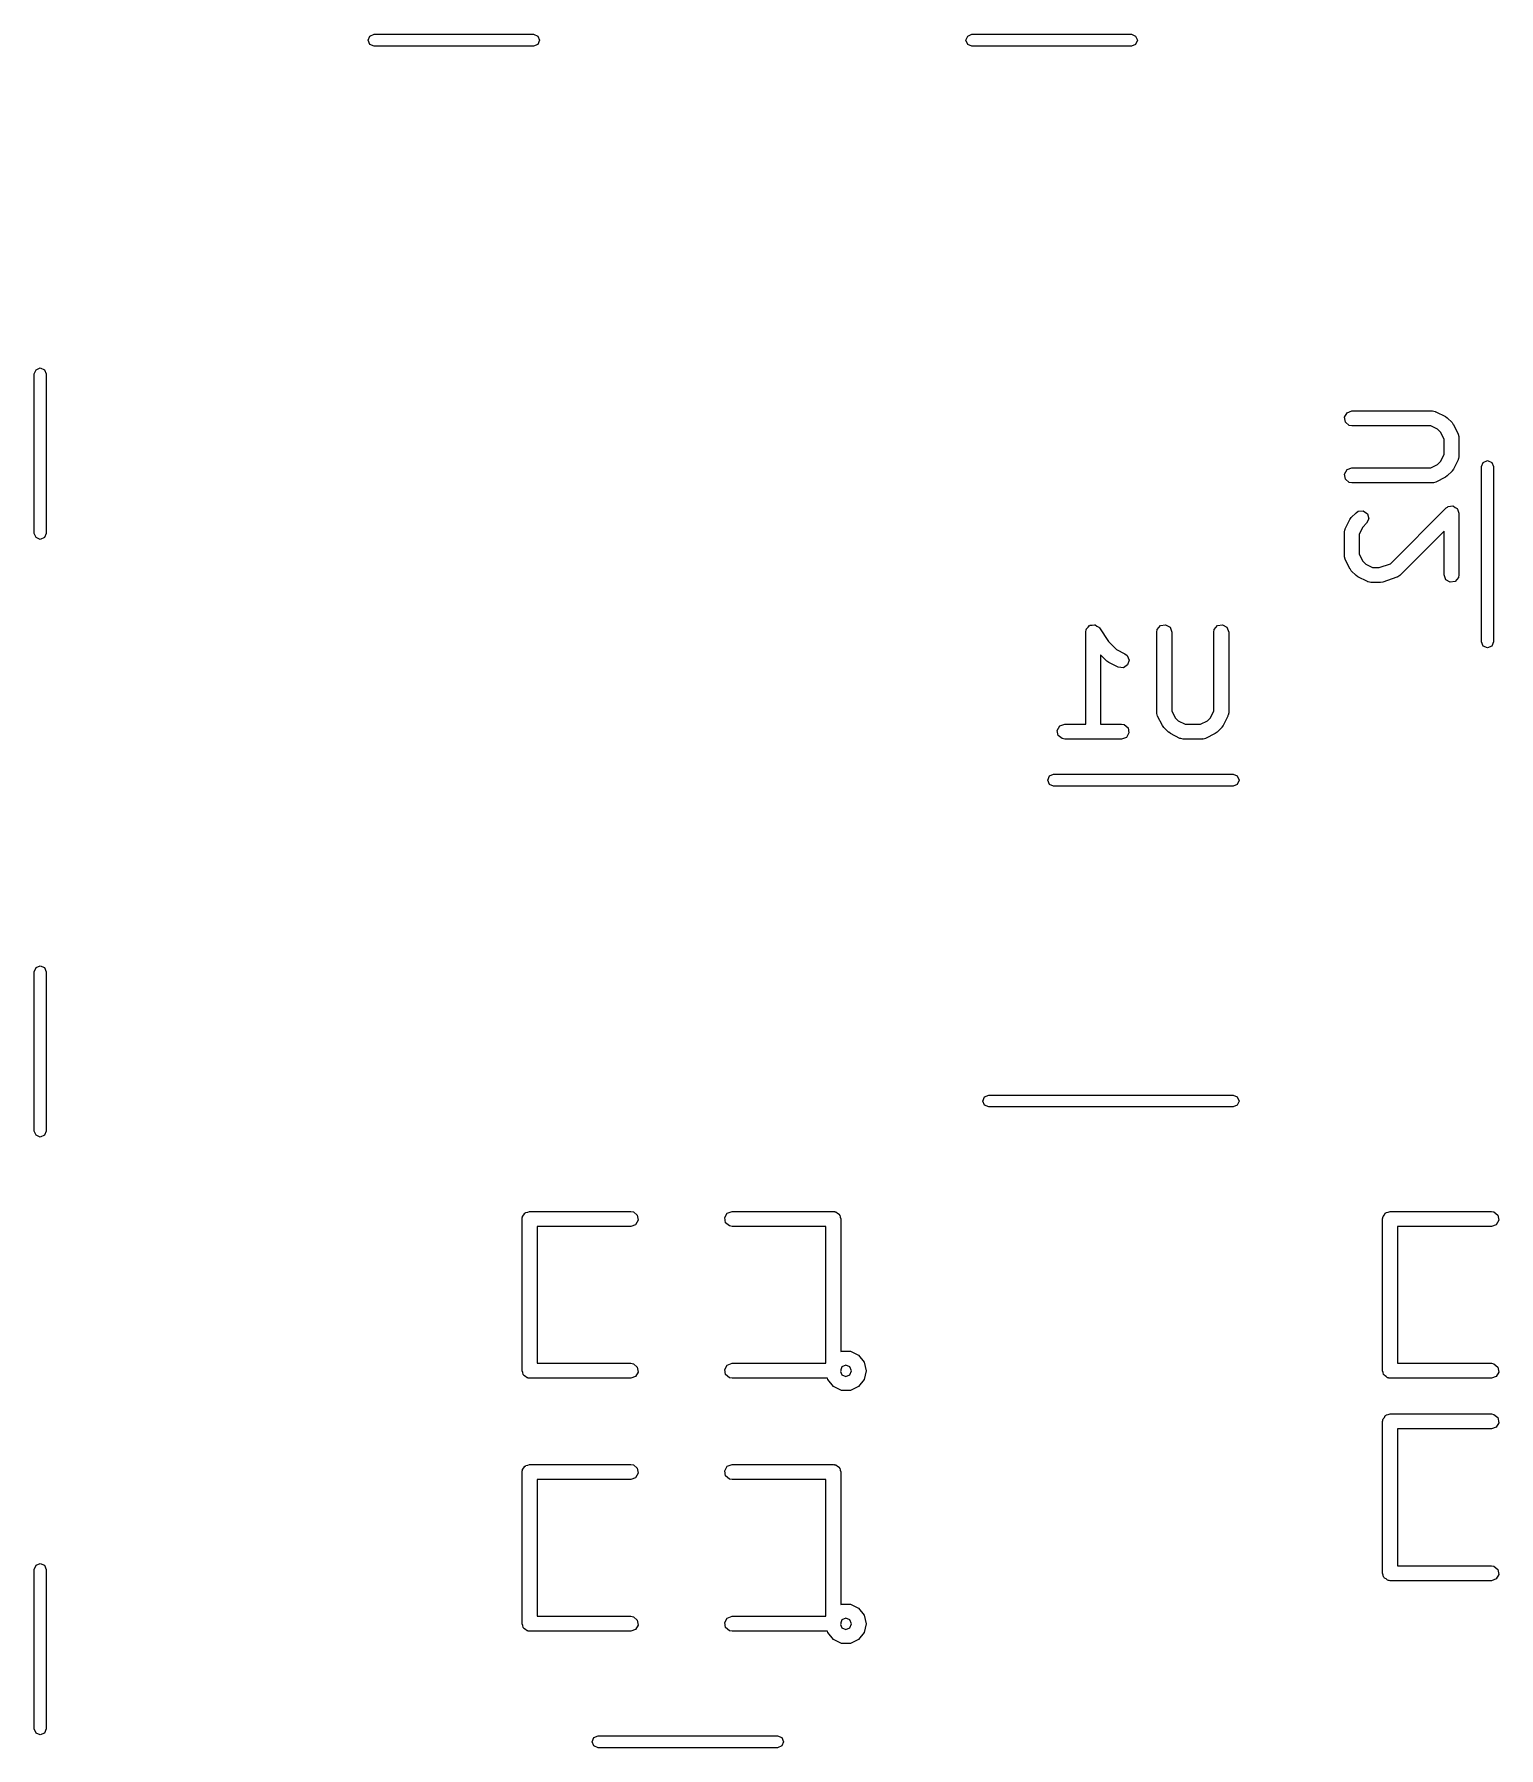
# Model space of a CAD drawing. Extents: x 0.36 to 1.64, y 0.11 to 1.46.
# Drawn here: x 0.362 to 0.94, y 0.781 to 1.458 of the extents above; entities that cross this region are included whole.
import ezdxf

# ---------------------------------------------------------------- set-up
doc = ezdxf.new("R2010")
doc.units = 0
doc.header["$MEASUREMENT"] = 0
doc.layers.add('BLACK', color=7, linetype='CONTINUOUS')

msp = doc.modelspace()

# ---------------------------------------------------------------- linework, layer by layer
at = {"layer": 'BLACK', "linetype": 'CONTINUOUS'}
for p, q in [((0.493701, 1.45583), (0.494393, 1.4575)), ((0.494393, 1.4575), (0.496063, 1.45819)), ((0.496063, 1.45819), (0.559055, 1.45819)), ((0.559055, 1.45819), (0.560725, 1.4575)), ((0.560725, 1.4575), (0.561417, 1.45583)), ((0.729921, 1.45583), (0.730613, 1.4575)), ((0.730613, 1.4575), (0.732283, 1.45819)), ((0.732283, 1.45819), (0.795276, 1.45819)), ((0.795276, 1.45819), (0.796946, 1.4575)), ((0.796946, 1.4575), (0.797638, 1.45583)), ((0.494393, 1.45416), (0.493701, 1.45583)), ((0.496063, 1.45346), (0.494393, 1.45416)), ((0.559055, 1.45346), (0.496063, 1.45346)), ((0.560725, 1.45416), (0.559055, 1.45346)), ((0.561417, 1.45583), (0.560725, 1.45416)), ((0.730613, 1.45416), (0.729921, 1.45583)), ((0.732283, 1.45346), (0.730613, 1.45416)), ((0.795276, 1.45346), (0.732283, 1.45346)), ((0.796946, 1.45416), (0.795276, 1.45346)), ((0.797638, 1.45583), (0.796946, 1.45416)), ((0.361811, 1.32394), (0.362503, 1.32561)), ((0.361811, 1.26094), (0.361811, 1.32394)), ((0.362503, 1.32561), (0.364173, 1.3263)), ((0.364173, 1.3263), (0.365844, 1.32561)), ((0.365844, 1.32561), (0.366535, 1.32394)), ((0.366535, 1.32394), (0.366535, 1.26094)), ((0.879469, 1.30689), (0.880479, 1.30864)), ((0.880479, 1.30864), (0.882377, 1.30933)), ((0.882377, 1.30933), (0.914248, 1.30933)), ((0.914248, 1.30933), (0.915258, 1.30915)), ((0.915258, 1.30915), (0.915393, 1.30904)), ((0.915393, 1.30904), (0.915569, 1.30902)), ((0.915569, 1.30902), (0.919318, 1.30714)), ((0.919318, 1.30714), (0.920027, 1.30661)), ((0.87982, 1.3049), (0.879469, 1.30689)), ((0.881367, 1.3036), (0.87982, 1.3049)), ((0.882377, 1.30342), (0.881367, 1.3036)), ((0.913551, 1.30342), (0.882377, 1.30342)), ((0.916249, 1.30207), (0.913551, 1.30342)), ((0.917446, 1.30088), (0.916249, 1.30207)), ((0.918794, 1.29818), (0.917446, 1.30088)), ((0.920027, 1.30661), (0.920086, 1.30659)), ((0.920086, 1.30659), (0.92196, 1.30471)), ((0.92196, 1.30471), (0.922467, 1.30399)), ((0.922467, 1.30399), (0.922514, 1.30395)), ((0.922514, 1.30395), (0.924388, 1.3002)), ((0.924388, 1.3002), (0.924681, 1.29921)), ((0.918794, 1.29207), (0.918794, 1.29818)), ((0.924681, 1.29921), (0.92464, 1.29904)), ((0.92464, 1.29904), (0.9247, 1.29888)), ((0.9247, 1.29888), (0.9247, 1.29138)), ((0.880479, 1.28614), (0.882377, 1.28683)), ((0.882377, 1.28683), (0.913551, 1.28683)), ((0.913551, 1.28683), (0.916249, 1.28818)), ((0.916249, 1.28818), (0.917446, 1.28938)), ((0.917446, 1.28938), (0.918794, 1.29207)), ((0.924388, 1.29006), (0.922514, 1.28631)), ((0.924408, 1.29023), (0.924388, 1.29006)), ((0.924522, 1.29037), (0.924408, 1.29023)), ((0.9247, 1.29138), (0.924522, 1.29037)), ((0.933622, 1.28732), (0.934314, 1.28899)), ((0.933622, 1.21803), (0.933622, 1.28732)), ((0.934314, 1.28899), (0.935984, 1.28969)), ((0.935984, 1.28969), (0.937655, 1.28899)), ((0.937655, 1.28899), (0.938346, 1.28732)), ((0.938346, 1.28732), (0.938346, 1.21803)), ((0.879469, 1.28439), (0.880479, 1.28614)), ((0.87982, 1.2824), (0.879469, 1.28439)), ((0.881367, 1.2811), (0.87982, 1.2824)), ((0.882377, 1.28092), (0.881367, 1.2811)), ((0.914248, 1.28092), (0.882377, 1.28092)), ((0.914414, 1.28098), (0.914248, 1.28092)), ((0.914586, 1.28094), (0.914414, 1.28098)), ((0.915569, 1.28124), (0.914586, 1.28094)), ((0.919318, 1.28311), (0.915569, 1.28124)), ((0.919363, 1.28316), (0.919318, 1.28311)), ((0.920086, 1.28366), (0.919363, 1.28316)), ((0.92196, 1.28554), (0.920086, 1.28366)), ((0.921988, 1.2856), (0.92196, 1.28554)), ((0.922514, 1.28631), (0.921988, 1.2856)), ((0.879736, 1.2627), (0.881611, 1.26645)), ((0.881611, 1.26645), (0.882137, 1.26716)), ((0.882137, 1.26716), (0.882164, 1.26722)), ((0.882164, 1.26722), (0.884039, 1.26909)), ((0.884039, 1.26909), (0.884879, 1.26968)), ((0.884879, 1.26968), (0.886891, 1.26986)), ((0.886891, 1.26986), (0.888546, 1.2687)), ((0.889068, 1.26675), (0.888215, 1.26492)), ((0.888546, 1.2687), (0.889068, 1.26675)), ((0.897655, 1.24896), (0.919659, 1.27097)), ((0.919659, 1.27097), (0.920187, 1.27134)), ((0.920187, 1.27134), (0.920271, 1.27144)), ((0.920271, 1.27144), (0.920349, 1.27145)), ((0.920349, 1.27145), (0.920499, 1.27155)), ((0.920499, 1.27155), (0.921385, 1.27163)), ((0.921385, 1.27163), (0.92226, 1.27179)), ((0.92226, 1.27179), (0.922377, 1.27172)), ((0.922377, 1.27172), (0.922511, 1.27173)), ((0.922511, 1.27173), (0.923239, 1.27122)), ((0.923239, 1.27122), (0.924009, 1.27078)), ((0.924009, 1.27078), (0.924055, 1.27065)), ((0.924055, 1.27065), (0.924166, 1.27057)), ((0.924166, 1.27057), (0.924396, 1.26971)), ((0.924396, 1.26971), (0.9247, 1.26888)), ((0.9247, 1.26888), (0.9247, 1.24451)), ((0.362503, 1.25927), (0.361811, 1.26094)), ((0.366535, 1.26094), (0.365844, 1.25927)), ((0.879424, 1.26138), (0.879602, 1.26239)), ((0.879424, 1.25201), (0.879424, 1.26138)), ((0.879602, 1.26239), (0.879716, 1.26252)), ((0.879716, 1.26252), (0.879736, 1.2627)), ((0.886679, 1.26338), (0.88533, 1.26068)), ((0.88533, 1.26068), (0.88533, 1.2527)), ((0.888215, 1.26492), (0.886679, 1.26338)), ((0.918794, 1.26175), (0.901338, 1.24429)), ((0.918794, 1.24451), (0.918794, 1.26175)), ((0.364173, 1.25858), (0.362503, 1.25927)), ((0.365844, 1.25927), (0.364173, 1.25858)), ((0.879485, 1.25184), (0.879424, 1.25201)), ((0.879444, 1.25167), (0.879485, 1.25184)), ((0.879736, 1.25069), (0.879444, 1.25167)), ((0.881611, 1.24694), (0.879736, 1.25069)), ((0.881658, 1.24689), (0.881611, 1.24694)), ((0.882164, 1.24617), (0.881658, 1.24689)), ((0.884039, 1.24429), (0.882164, 1.24617)), ((0.88533, 1.2527), (0.886679, 1.25001)), ((0.886679, 1.25001), (0.887876, 1.24881)), ((0.887876, 1.24881), (0.890573, 1.24746)), ((0.890573, 1.24746), (0.893147, 1.24746)), ((0.893147, 1.24746), (0.897655, 1.24896)), ((0.884097, 1.24427), (0.884039, 1.24429)), ((0.884806, 1.24374), (0.884097, 1.24427)), ((0.888556, 1.24187), (0.884806, 1.24374)), ((0.888731, 1.24185), (0.888556, 1.24187)), ((0.888866, 1.24173), (0.888731, 1.24185)), ((0.889876, 1.24155), (0.888866, 1.24173)), ((0.893626, 1.24155), (0.889876, 1.24155)), ((0.893686, 1.24158), (0.893626, 1.24155)), ((0.89456, 1.24171), (0.893686, 1.24158)), ((0.900184, 1.24358), (0.89456, 1.24171)), ((0.900322, 1.24369), (0.900184, 1.24358)), ((0.900498, 1.24371), (0.900322, 1.24369)), ((0.901338, 1.24429), (0.900498, 1.24371)), ((0.919485, 1.24261), (0.918794, 1.24451)), ((0.921234, 1.2416), (0.919485, 1.24261)), ((0.923224, 1.24195), (0.921234, 1.2416)), ((0.924522, 1.2435), (0.923224, 1.24195)), ((0.9247, 1.24451), (0.924522, 1.2435)), ((0.777212, 1.22195), (0.77739, 1.22296)), ((0.777212, 1.18554), (0.777212, 1.22195)), ((0.77739, 1.22296), (0.777499, 1.22309)), ((0.777499, 1.22309), (0.777518, 1.22326)), ((0.777518, 1.22326), (0.778138, 1.22385)), ((0.778138, 1.22385), (0.778689, 1.22451)), ((0.778689, 1.22451), (0.778856, 1.22454)), ((0.778856, 1.22454), (0.778979, 1.22466)), ((0.778979, 1.22466), (0.779834, 1.22471)), ((0.779834, 1.22471), (0.780678, 1.22486)), ((0.780678, 1.22486), (0.780825, 1.22478)), ((0.780825, 1.22478), (0.780994, 1.22479)), ((0.780994, 1.22479), (0.781685, 1.22428)), ((0.781685, 1.22428), (0.782427, 1.22385)), ((0.782427, 1.22385), (0.782485, 1.22369)), ((0.782485, 1.22369), (0.782622, 1.22359)), ((0.782622, 1.22359), (0.786209, 1.21821)), ((0.805334, 1.22195), (0.805512, 1.22296)), ((0.805334, 1.19008), (0.805334, 1.22195)), ((0.805512, 1.22296), (0.80681, 1.22451)), ((0.80681, 1.22451), (0.808799, 1.22486)), ((0.808799, 1.22486), (0.810548, 1.22385)), ((0.810548, 1.22385), (0.811239, 1.22195)), ((0.811239, 1.22195), (0.811239, 1.19078)), ((0.827831, 1.22195), (0.828009, 1.22296)), ((0.827831, 1.19078), (0.827831, 1.22195)), ((0.828009, 1.22296), (0.829307, 1.22451)), ((0.829307, 1.22451), (0.831296, 1.22486)), ((0.831296, 1.22486), (0.833046, 1.22385)), ((0.833046, 1.22385), (0.833736, 1.22195)), ((0.833736, 1.22195), (0.833736, 1.19008)), ((0.785576, 1.21049), (0.783118, 1.21295)), ((0.783118, 1.21295), (0.783118, 1.18554)), ((0.786209, 1.21821), (0.789413, 1.21501)), ((0.789413, 1.21501), (0.792734, 1.21335)), ((0.792734, 1.21335), (0.793558, 1.21273)), ((0.793558, 1.21273), (0.794361, 1.21088)), ((0.934314, 1.21636), (0.933622, 1.21803)), ((0.935984, 1.21567), (0.934314, 1.21636)), ((0.937655, 1.21636), (0.935984, 1.21567)), ((0.938346, 1.21803), (0.937655, 1.21636)), ((0.785634, 1.21046), (0.785576, 1.21049)), ((0.786344, 1.20994), (0.785634, 1.21046)), ((0.790093, 1.20806), (0.786344, 1.20994)), ((0.7921, 1.20783), (0.790093, 1.20806)), ((0.793785, 1.20895), (0.7921, 1.20783)), ((0.794361, 1.21088), (0.793785, 1.20895)), ((0.767018, 1.18485), (0.768916, 1.18554)), ((0.768916, 1.18554), (0.777212, 1.18554)), ((0.783118, 1.18554), (0.791414, 1.18554)), ((0.791414, 1.18554), (0.792423, 1.18536)), ((0.792423, 1.18536), (0.793971, 1.18406)), ((0.805394, 1.18992), (0.805334, 1.19008)), ((0.805353, 1.18974), (0.805394, 1.18992)), ((0.805645, 1.18876), (0.805353, 1.18974)), ((0.80752, 1.18501), (0.805645, 1.18876)), ((0.811239, 1.19078), (0.812588, 1.18808)), ((0.812588, 1.18808), (0.813785, 1.18688)), ((0.813785, 1.18688), (0.816483, 1.18554)), ((0.816483, 1.18554), (0.822588, 1.18554)), ((0.822588, 1.18554), (0.825285, 1.18688)), ((0.825285, 1.18688), (0.826482, 1.18808)), ((0.826482, 1.18808), (0.827831, 1.19078)), ((0.833425, 1.18876), (0.83155, 1.18501)), ((0.833445, 1.18894), (0.833425, 1.18876)), ((0.833558, 1.18907), (0.833445, 1.18894)), ((0.833736, 1.19008), (0.833558, 1.18907)), ((0.766008, 1.1831), (0.767018, 1.18485)), ((0.766359, 1.18111), (0.766008, 1.1831)), ((0.767906, 1.17981), (0.766359, 1.18111)), ((0.768916, 1.17963), (0.767906, 1.17981)), ((0.791414, 1.17963), (0.768916, 1.17963)), ((0.793312, 1.18032), (0.791414, 1.17963)), ((0.794321, 1.18207), (0.793312, 1.18032)), ((0.793971, 1.18406), (0.794321, 1.18207)), ((0.807567, 1.18497), (0.80752, 1.18501)), ((0.808073, 1.18425), (0.807567, 1.18497)), ((0.809948, 1.18237), (0.808073, 1.18425)), ((0.810006, 1.18234), (0.809948, 1.18237)), ((0.810715, 1.18182), (0.810006, 1.18234)), ((0.814465, 1.17994), (0.810715, 1.18182)), ((0.81464, 1.17992), (0.814465, 1.17994)), ((0.814776, 1.17981), (0.81464, 1.17992)), ((0.815786, 1.17963), (0.814776, 1.17981)), ((0.823285, 1.17963), (0.815786, 1.17963)), ((0.82345, 1.17969), (0.823285, 1.17963)), ((0.823622, 1.17965), (0.82345, 1.17969)), ((0.824605, 1.17994), (0.823622, 1.17965)), ((0.828355, 1.18182), (0.824605, 1.17994)), ((0.828399, 1.18186), (0.828355, 1.18182)), ((0.829122, 1.18237), (0.828399, 1.18186)), ((0.830997, 1.18425), (0.829122, 1.18237)), ((0.831024, 1.1843), (0.830997, 1.18425)), ((0.83155, 1.18501), (0.831024, 1.1843)), ((0.762205, 1.16339), (0.762897, 1.16506)), ((0.762897, 1.16506), (0.764567, 1.16575)), ((0.764567, 1.16575), (0.835433, 1.16575)), ((0.835433, 1.16575), (0.837103, 1.16506)), ((0.837103, 1.16506), (0.837795, 1.16339)), ((0.762897, 1.16172), (0.762205, 1.16339)), ((0.764567, 1.16102), (0.762897, 1.16172)), ((0.835433, 1.16102), (0.764567, 1.16102)), ((0.837103, 1.16172), (0.835433, 1.16102)), ((0.837795, 1.16339), (0.837103, 1.16172)), ((0.361811, 1.08772), (0.362503, 1.08939)), ((0.361811, 1.02472), (0.361811, 1.08772)), ((0.362503, 1.08939), (0.364173, 1.09008)), ((0.364173, 1.09008), (0.365844, 1.08939)), ((0.365844, 1.08939), (0.366535, 1.08772)), ((0.366535, 1.08772), (0.366535, 1.02472)), ((0.736614, 1.03661), (0.737306, 1.03828)), ((0.737306, 1.03494), (0.736614, 1.03661)), ((0.737306, 1.03828), (0.738976, 1.03898)), ((0.738976, 1.03898), (0.835433, 1.03898)), ((0.835433, 1.03898), (0.837103, 1.03828)), ((0.837103, 1.03828), (0.837795, 1.03661)), ((0.837795, 1.03661), (0.837103, 1.03494)), ((0.738976, 1.03425), (0.737306, 1.03494)), ((0.835433, 1.03425), (0.738976, 1.03425)), ((0.837103, 1.03494), (0.835433, 1.03425)), ((0.362503, 1.02305), (0.361811, 1.02472)), ((0.364173, 1.02236), (0.362503, 1.02305)), ((0.365844, 1.02305), (0.364173, 1.02236)), ((0.366535, 1.02472), (0.365844, 1.02305)), ((0.554547, 0.99), (0.554615, 0.990384)), ((0.554547, 0.93), (0.554547, 0.99)), ((0.554592, 0.990513), (0.554658, 0.990626)), ((0.554615, 0.990384), (0.554592, 0.990513)), ((0.554658, 0.990626), (0.554725, 0.99101)), ((0.554725, 0.99101), (0.555218, 0.991598)), ((0.555218, 0.991598), (0.555602, 0.992262)), ((0.555602, 0.992262), (0.555852, 0.992353)), ((0.555852, 0.992353), (0.556024, 0.992557)), ((0.556024, 0.992557), (0.556779, 0.99269)), ((0.556779, 0.99269), (0.5575, 0.992953)), ((0.5575, 0.992953), (0.5975, 0.992953)), ((0.5975, 0.992953), (0.59851, 0.992775)), ((0.59851, 0.992775), (0.600057, 0.991476)), ((0.600408, 0.989487), (0.599398, 0.987738)), ((0.600057, 0.991476), (0.600408, 0.989487)), ((0.634592, 0.990513), (0.635602, 0.992262)), ((0.634943, 0.988524), (0.634592, 0.990513)), ((0.635602, 0.992262), (0.6375, 0.992953)), ((0.6375, 0.992953), (0.6775, 0.992953)), ((0.6775, 0.992953), (0.677884, 0.992885)), ((0.677884, 0.992885), (0.678013, 0.992908)), ((0.678013, 0.992908), (0.678126, 0.992842)), ((0.678126, 0.992842), (0.67851, 0.992775)), ((0.67851, 0.992775), (0.679098, 0.992282)), ((0.679098, 0.992282), (0.679762, 0.991898)), ((0.679762, 0.991898), (0.679853, 0.991648)), ((0.679853, 0.991648), (0.680057, 0.991476)), ((0.680057, 0.991476), (0.68019, 0.990721)), ((0.68019, 0.990721), (0.680453, 0.99)), ((0.680453, 0.99), (0.680453, 0.937618)), ((0.894547, 0.99), (0.894615, 0.990384)), ((0.894547, 0.93), (0.894547, 0.99)), ((0.894592, 0.990513), (0.894658, 0.990626)), ((0.894615, 0.990384), (0.894592, 0.990513)), ((0.894658, 0.990626), (0.894725, 0.99101)), ((0.894725, 0.99101), (0.895218, 0.991598)), ((0.895218, 0.991598), (0.895602, 0.992262)), ((0.895602, 0.992262), (0.895852, 0.992353)), ((0.895852, 0.992353), (0.896024, 0.992557)), ((0.896024, 0.992557), (0.896779, 0.99269)), ((0.896779, 0.99269), (0.8975, 0.992953)), ((0.8975, 0.992953), (0.9375, 0.992953)), ((0.9375, 0.992953), (0.93851, 0.992775)), ((0.93851, 0.992775), (0.940057, 0.991476)), ((0.940408, 0.989487), (0.939398, 0.987738)), ((0.940057, 0.991476), (0.940408, 0.989487)), ((0.5975, 0.987047), (0.560453, 0.987047)), ((0.560453, 0.987047), (0.560453, 0.932953)), ((0.599398, 0.987738), (0.5975, 0.987047)), ((0.63649, 0.987225), (0.634943, 0.988524)), ((0.6375, 0.987047), (0.63649, 0.987225)), ((0.674547, 0.987047), (0.6375, 0.987047)), ((0.674547, 0.932953), (0.674547, 0.987047)), ((0.9375, 0.987047), (0.900453, 0.987047)), ((0.900453, 0.987047), (0.900453, 0.932953)), ((0.939398, 0.987738), (0.9375, 0.987047)), ((0.680453, 0.937618), (0.680738, 0.937755)), ((0.680738, 0.937755), (0.684275, 0.937752)), ((0.684275, 0.937752), (0.687462, 0.936215)), ((0.687462, 0.936215), (0.689666, 0.933449)), ((0.55481, 0.929279), (0.554547, 0.93)), ((0.554943, 0.928524), (0.55481, 0.929279)), ((0.555147, 0.928352), (0.554943, 0.928524)), ((0.555238, 0.928102), (0.555147, 0.928352)), ((0.555902, 0.927718), (0.555238, 0.928102)), ((0.55649, 0.927225), (0.555902, 0.927718)), ((0.560453, 0.932953), (0.5975, 0.932953)), ((0.5975, 0.932953), (0.59851, 0.932775)), ((0.599398, 0.927738), (0.5975, 0.927047)), ((0.59851, 0.932775), (0.600057, 0.931476)), ((0.600408, 0.929487), (0.599398, 0.927738)), ((0.600057, 0.931476), (0.600408, 0.929487)), ((0.634592, 0.930513), (0.635602, 0.932262)), ((0.634943, 0.928524), (0.634592, 0.930513)), ((0.63649, 0.927225), (0.634943, 0.928524)), ((0.635602, 0.932262), (0.6375, 0.932953)), ((0.6375, 0.932953), (0.674547, 0.932953)), ((0.680453, 0.93), (0.680402, 0.929714)), ((0.680402, 0.929714), (0.680933, 0.928433)), ((0.680933, 0.931567), (0.680453, 0.930407)), ((0.680453, 0.930407), (0.680453, 0.93)), ((0.6825, 0.932216), (0.680933, 0.931567)), ((0.680933, 0.928433), (0.6825, 0.927784)), ((0.684067, 0.931567), (0.6825, 0.932216)), ((0.6825, 0.927784), (0.684067, 0.928433)), ((0.684716, 0.93), (0.684067, 0.931567)), ((0.684067, 0.928433), (0.684716, 0.93)), ((0.690453, 0.929972), (0.689654, 0.926526)), ((0.689666, 0.933449), (0.690453, 0.93)), ((0.690453, 0.93), (0.690453, 0.929972)), ((0.89481, 0.929279), (0.894547, 0.93)), ((0.894943, 0.928524), (0.89481, 0.929279)), ((0.895147, 0.928352), (0.894943, 0.928524)), ((0.895238, 0.928102), (0.895147, 0.928352)), ((0.895902, 0.927718), (0.895238, 0.928102)), ((0.89649, 0.927225), (0.895902, 0.927718)), ((0.900453, 0.932953), (0.9375, 0.932953)), ((0.9375, 0.932953), (0.93851, 0.932775)), ((0.939398, 0.927738), (0.9375, 0.927047)), ((0.93851, 0.932775), (0.940057, 0.931476)), ((0.940408, 0.929487), (0.939398, 0.927738)), ((0.940057, 0.931476), (0.940408, 0.929487)), ((0.556874, 0.927158), (0.55649, 0.927225)), ((0.556987, 0.927092), (0.556874, 0.927158)), ((0.557116, 0.927115), (0.556987, 0.927092)), ((0.5575, 0.927047), (0.557116, 0.927115)), ((0.5975, 0.927047), (0.5575, 0.927047)), ((0.6375, 0.927047), (0.63649, 0.927225)), ((0.675219, 0.927047), (0.6375, 0.927047)), ((0.675328, 0.926564), (0.675219, 0.927047)), ((0.677528, 0.923793), (0.675328, 0.926564)), ((0.680711, 0.922251), (0.677528, 0.923793)), ((0.684248, 0.922242), (0.680711, 0.922251)), ((0.68744, 0.923767), (0.684248, 0.922242)), ((0.689654, 0.926526), (0.68744, 0.923767)), ((0.896874, 0.927158), (0.89649, 0.927225)), ((0.896987, 0.927092), (0.896874, 0.927158)), ((0.897116, 0.927115), (0.896987, 0.927092)), ((0.8975, 0.927047), (0.897116, 0.927115)), ((0.9375, 0.927047), (0.8975, 0.927047)), ((0.894547, 0.91), (0.894615, 0.910384)), ((0.894547, 0.85), (0.894547, 0.91)), ((0.894592, 0.910513), (0.894658, 0.910626)), ((0.894615, 0.910384), (0.894592, 0.910513)), ((0.894658, 0.910626), (0.894725, 0.91101)), ((0.894725, 0.91101), (0.895218, 0.911598)), ((0.895218, 0.911598), (0.895602, 0.912262)), ((0.895602, 0.912262), (0.895852, 0.912353)), ((0.895852, 0.912353), (0.896024, 0.912557)), ((0.896024, 0.912557), (0.896779, 0.91269)), ((0.896779, 0.91269), (0.8975, 0.912953)), ((0.8975, 0.912953), (0.9375, 0.912953)), ((0.9375, 0.912953), (0.93851, 0.912775)), ((0.939398, 0.907738), (0.9375, 0.907047)), ((0.93851, 0.912775), (0.940057, 0.911476)), ((0.940408, 0.909487), (0.939398, 0.907738)), ((0.940057, 0.911476), (0.940408, 0.909487)), ((0.9375, 0.907047), (0.900453, 0.907047)), ((0.900453, 0.907047), (0.900453, 0.852953)), ((0.554547, 0.89), (0.554615, 0.890384)), ((0.554547, 0.83), (0.554547, 0.89)), ((0.554592, 0.890513), (0.554658, 0.890626)), ((0.554615, 0.890384), (0.554592, 0.890513)), ((0.554658, 0.890626), (0.554725, 0.89101)), ((0.554725, 0.89101), (0.555218, 0.891598)), ((0.555218, 0.891598), (0.555602, 0.892262)), ((0.555602, 0.892262), (0.555852, 0.892353)), ((0.555852, 0.892353), (0.556024, 0.892557)), ((0.556024, 0.892557), (0.556779, 0.89269)), ((0.556779, 0.89269), (0.5575, 0.892953)), ((0.5575, 0.892953), (0.5975, 0.892953)), ((0.5975, 0.892953), (0.59851, 0.892775)), ((0.599398, 0.887738), (0.5975, 0.887047)), ((0.59851, 0.892775), (0.600057, 0.891476)), ((0.600408, 0.889487), (0.599398, 0.887738)), ((0.600057, 0.891476), (0.600408, 0.889487)), ((0.634592, 0.890513), (0.635602, 0.892262)), ((0.634943, 0.888524), (0.634592, 0.890513)), ((0.63649, 0.887225), (0.634943, 0.888524)), ((0.635602, 0.892262), (0.6375, 0.892953)), ((0.6375, 0.887047), (0.63649, 0.887225)), ((0.6375, 0.892953), (0.6775, 0.892953)), ((0.6775, 0.892953), (0.677884, 0.892885)), ((0.677884, 0.892885), (0.678013, 0.892908)), ((0.678013, 0.892908), (0.678126, 0.892842)), ((0.678126, 0.892842), (0.67851, 0.892775)), ((0.67851, 0.892775), (0.679098, 0.892282)), ((0.679098, 0.892282), (0.679762, 0.891898)), ((0.679762, 0.891898), (0.679853, 0.891648)), ((0.679853, 0.891648), (0.680057, 0.891476)), ((0.680057, 0.891476), (0.68019, 0.890721)), ((0.68019, 0.890721), (0.680453, 0.89)), ((0.680453, 0.89), (0.680453, 0.837618)), ((0.5975, 0.887047), (0.560453, 0.887047)), ((0.560453, 0.887047), (0.560453, 0.832953)), ((0.674547, 0.887047), (0.6375, 0.887047)), ((0.674547, 0.832953), (0.674547, 0.887047)), ((0.362503, 0.853166), (0.364173, 0.853858)), ((0.364173, 0.853858), (0.365844, 0.853166)), ((0.361811, 0.851496), (0.362503, 0.853166)), ((0.361811, 0.788504), (0.361811, 0.851496)), ((0.365844, 0.853166), (0.366535, 0.851496)), ((0.366535, 0.851496), (0.366535, 0.788504)), ((0.89481, 0.849279), (0.894547, 0.85)), ((0.894943, 0.848524), (0.89481, 0.849279)), ((0.895147, 0.848352), (0.894943, 0.848524)), ((0.895238, 0.848102), (0.895147, 0.848352)), ((0.895902, 0.847718), (0.895238, 0.848102)), ((0.89649, 0.847225), (0.895902, 0.847718)), ((0.896874, 0.847158), (0.89649, 0.847225)), ((0.896987, 0.847092), (0.896874, 0.847158)), ((0.897116, 0.847115), (0.896987, 0.847092)), ((0.8975, 0.847047), (0.897116, 0.847115)), ((0.9375, 0.847047), (0.8975, 0.847047)), ((0.900453, 0.852953), (0.9375, 0.852953)), ((0.9375, 0.852953), (0.93851, 0.852775)), ((0.939398, 0.847738), (0.9375, 0.847047)), ((0.93851, 0.852775), (0.940057, 0.851476)), ((0.940408, 0.849487), (0.939398, 0.847738)), ((0.940057, 0.851476), (0.940408, 0.849487)), ((0.560453, 0.832953), (0.5975, 0.832953)), ((0.5975, 0.832953), (0.59851, 0.832775)), ((0.635602, 0.832262), (0.6375, 0.832953)), ((0.6375, 0.832953), (0.674547, 0.832953)), ((0.680453, 0.837618), (0.680738, 0.837755)), ((0.680738, 0.837755), (0.684275, 0.837752)), ((0.684275, 0.837752), (0.687462, 0.836215)), ((0.687462, 0.836215), (0.689666, 0.833449)), ((0.689666, 0.833449), (0.690453, 0.83)), ((0.55481, 0.829279), (0.554547, 0.83)), ((0.554943, 0.828524), (0.55481, 0.829279)), ((0.555147, 0.828352), (0.554943, 0.828524)), ((0.555238, 0.828102), (0.555147, 0.828352)), ((0.555902, 0.827718), (0.555238, 0.828102)), ((0.55649, 0.827225), (0.555902, 0.827718)), ((0.556874, 0.827158), (0.55649, 0.827225)), ((0.556987, 0.827092), (0.556874, 0.827158)), ((0.557116, 0.827115), (0.556987, 0.827092)), ((0.5575, 0.827047), (0.557116, 0.827115)), ((0.5975, 0.827047), (0.5575, 0.827047)), ((0.599398, 0.827738), (0.5975, 0.827047)), ((0.59851, 0.832775), (0.600057, 0.831476)), ((0.600408, 0.829487), (0.599398, 0.827738)), ((0.600057, 0.831476), (0.600408, 0.829487)), ((0.634592, 0.830513), (0.635602, 0.832262)), ((0.634943, 0.828524), (0.634592, 0.830513)), ((0.63649, 0.827225), (0.634943, 0.828524)), ((0.6375, 0.827047), (0.63649, 0.827225)), ((0.675219, 0.827047), (0.6375, 0.827047)), ((0.675328, 0.826564), (0.675219, 0.827047)), ((0.677528, 0.823793), (0.675328, 0.826564)), ((0.680453, 0.83), (0.680402, 0.829714)), ((0.680402, 0.829714), (0.680933, 0.828433)), ((0.680933, 0.831567), (0.680453, 0.830407)), ((0.680453, 0.830407), (0.680453, 0.83)), ((0.6825, 0.832216), (0.680933, 0.831567)), ((0.680933, 0.828433), (0.6825, 0.827784)), ((0.684067, 0.831567), (0.6825, 0.832216)), ((0.6825, 0.827784), (0.684067, 0.828433)), ((0.684716, 0.83), (0.684067, 0.831567)), ((0.684067, 0.828433), (0.684716, 0.83)), ((0.689654, 0.826526), (0.68744, 0.823767)), ((0.690453, 0.829972), (0.689654, 0.826526)), ((0.690453, 0.83), (0.690453, 0.829972)), ((0.680711, 0.822251), (0.677528, 0.823793)), ((0.684248, 0.822242), (0.680711, 0.822251)), ((0.68744, 0.823767), (0.684248, 0.822242)), ((0.362503, 0.786834), (0.361811, 0.788504)), ((0.364173, 0.786142), (0.362503, 0.786834)), ((0.365844, 0.786834), (0.364173, 0.786142)), ((0.366535, 0.788504), (0.365844, 0.786834)), ((0.582897, 0.785056), (0.584567, 0.785748)), ((0.584567, 0.785748), (0.655433, 0.785748)), ((0.655433, 0.785748), (0.657103, 0.785056)), ((0.582205, 0.783386), (0.582897, 0.785056)), ((0.582897, 0.781716), (0.582205, 0.783386)), ((0.584567, 0.781024), (0.582897, 0.781716)), ((0.655433, 0.781024), (0.584567, 0.781024)), ((0.657103, 0.781716), (0.655433, 0.781024)), ((0.657103, 0.785056), (0.657795, 0.783386)), ((0.657795, 0.783386), (0.657103, 0.781716))]:
    msp.add_line(p, q, dxfattribs=at)

doc.saveas('drawing.dxf')
